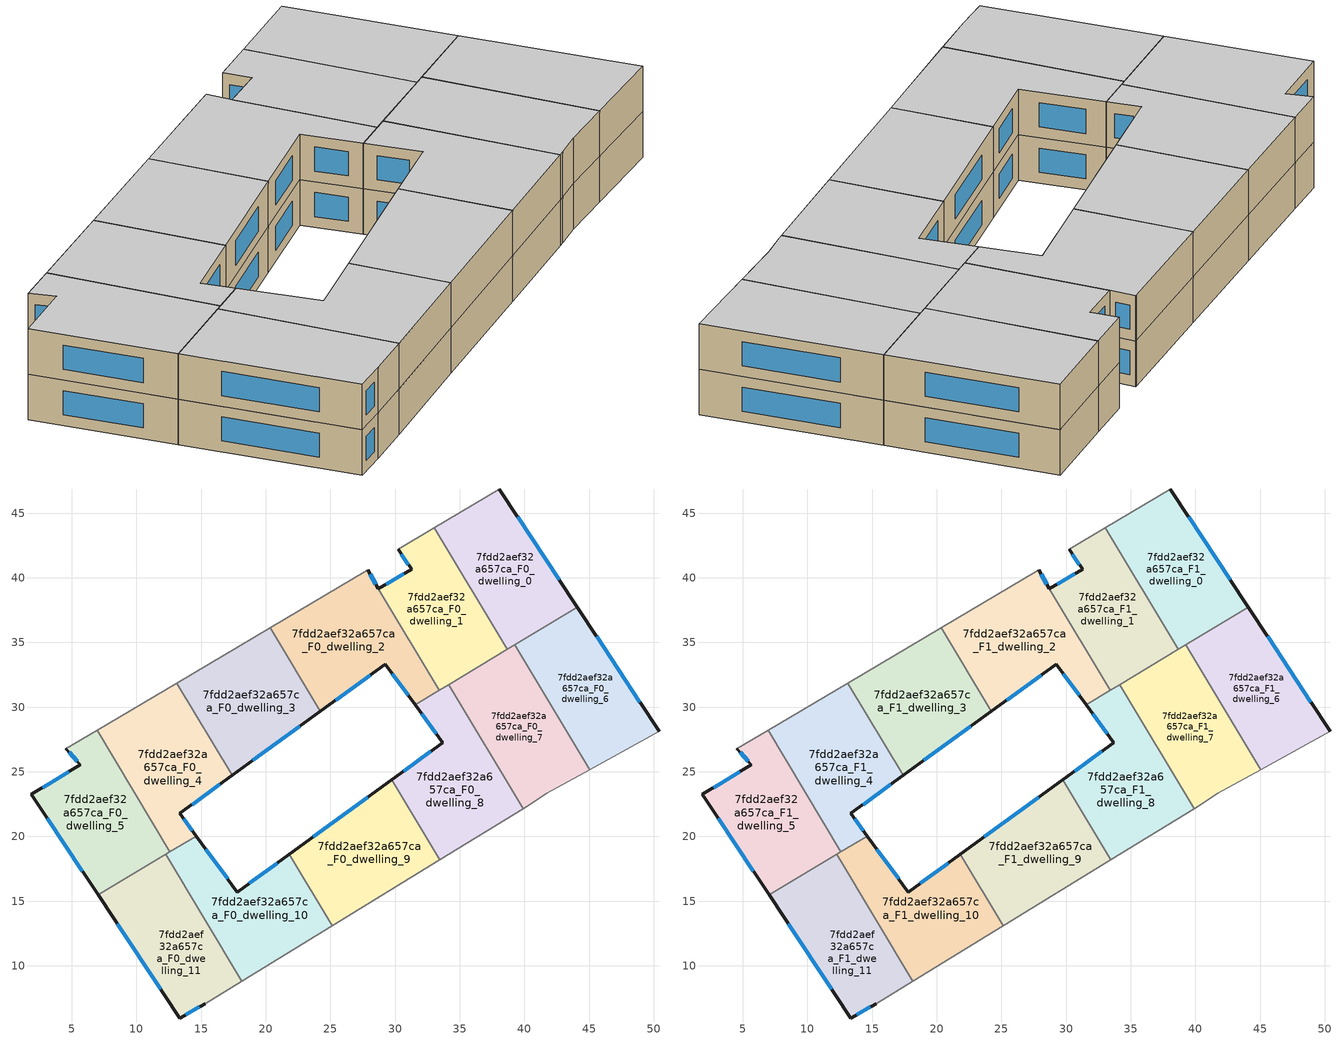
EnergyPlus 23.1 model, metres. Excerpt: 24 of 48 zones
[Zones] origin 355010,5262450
7fdd2aef32a657ca_F0_dwelling_0
 floor ground (EU_floor_Construction): 38.05,46.87 44.09,37.71 38.67,34.46 33.03,43.85 z0
 wall outside (EU_wall_Construction): 44.09,37.71 38.05,46.87 z0:3
 wall to 7fdd2aef32a657ca_F0_dwelling_1 (EU_wall_Construction): 33.03,43.85 38.67,34.46 z0:3
 wall adiabatic (EU_wall_Construction): 38.05,46.87 33.03,43.85 z0:3
 wall to 7fdd2aef32a657ca_F0_dwelling_6 (EU_wall_Construction): 39.26,34.81 44.09,37.71 z0:3
 wall to 7fdd2aef32a657ca_F0_dwelling_7 (EU_wall_Construction): 38.67,34.46 39.26,34.81 z0:3
 window (EU_Window_Construction): 42.67,39.86 39.47,44.72 z0.7:2.3
7fdd2aef32a657ca_F0_dwelling_1
 floor ground (EU_floor_Construction): 33.03,43.85 38.67,34.46 33.4,31.3 28.69,39.15 31.27,40.66 30.25,42.19 z0
 wall outside (EU_wall_Construction): 30.25,42.19 31.27,40.66 28.69,39.15 z0:3
 wall to 7fdd2aef32a657ca_F0_dwelling_2 (EU_wall_Construction): 28.69,39.15 33.4,31.3 z0:3
 wall adiabatic (EU_wall_Construction): 33.03,43.85 30.25,42.19 z0:3
 wall to 7fdd2aef32a657ca_F0_dwelling_7 (EU_wall_Construction): 34.13,31.74 38.67,34.46 z0:3
 wall to 7fdd2aef32a657ca_F0_dwelling_8 (EU_wall_Construction): 33.4,31.3 34.13,31.74 z0:3
 window (EU_Window_Construction): 30.66,40.31 29.3,39.5 / 30.49,41.83 31.03,41.02 z0.7:2.3
7fdd2aef32a657ca_F0_dwelling_10
 floor ground (EU_floor_Construction): 21.81,18.62 25.13,13.09 18.14,8.81 12.26,18.61 14.63,20.03 17.8,15.7 z0
 wall outside (EU_wall_Construction): 21.81,18.62 17.8,15.7 14.63,20.03 z0:3
 wall to 7fdd2aef32a657ca_F0_dwelling_9 (EU_wall_Construction): 25.13,13.09 21.81,18.62 z0:3
 wall adiabatic (EU_wall_Construction): 18.14,8.81 25.13,13.09 z0:3
 wall to 7fdd2aef32a657ca_F0_dwelling_11 (EU_wall_Construction): 12.26,18.61 18.14,8.81 z0:3
 wall to 7fdd2aef32a657ca_F0_dwelling_4 (EU_wall_Construction): 14.63,20.03 12.59,18.81 z0:3
 wall to 7fdd2aef32a657ca_F0_dwelling_5 (EU_wall_Construction): 12.59,18.81 12.26,18.61 z0:3
 window (EU_Window_Construction): 17.05,16.72 15.37,19.01 / 20.87,17.93 18.74,16.38 z0.7:2.3
7fdd2aef32a657ca_F0_dwelling_11
 floor ground (EU_floor_Construction): 12.26,18.61 18.14,8.81 15.33,7.08 13.34,5.97 7.03,15.48 z0
 wall outside (EU_wall_Construction): 7.03,15.48 13.34,5.97 15.33,7.08 z0:3
 wall adiabatic (EU_wall_Construction): 15.33,7.08 18.14,8.81 z0:3
 wall to 7fdd2aef32a657ca_F0_dwelling_5 (EU_wall_Construction): 12.26,18.61 7.03,15.48 z0:3
 window (EU_Window_Construction): 13.81,6.23 14.86,6.82 / 8.52,13.24 11.86,8.2 z0.7:2.3
7fdd2aef32a657ca_F0_dwelling_2
 floor ground (EU_floor_Construction): 28.69,39.15 33.4,31.3 31.54,30.18 29.24,33.33 24.23,29.68 20.34,36.15 27.83,40.59 27.89,40.62 z0
 wall outside (EU_wall_Construction): 24.23,29.68 29.24,33.33 31.54,30.18 / 28.69,39.15 27.89,40.62 z0:3
 wall to 7fdd2aef32a657ca_F0_dwelling_3 (EU_wall_Construction): 20.34,36.15 24.23,29.68 z0:3
 wall adiabatic (EU_wall_Construction): 27.89,40.62 27.83,40.59 20.34,36.15 z0:3
 wall to 7fdd2aef32a657ca_F0_dwelling_8 (EU_wall_Construction): 31.54,30.18 33.4,31.3 z0:3
 window (EU_Window_Construction): 29.78,32.59 31,30.92 / 25.4,30.54 28.06,32.47 / 28.5,39.49 28.08,40.28 z0.7:2.3
7fdd2aef32a657ca_F0_dwelling_3
 floor ground (EU_floor_Construction): 20.34,36.15 24.23,29.68 17.4,24.72 13.11,31.87 z0
 wall outside (EU_wall_Construction): 17.4,24.72 24.23,29.68 z0:3
 wall to 7fdd2aef32a657ca_F0_dwelling_4 (EU_wall_Construction): 13.11,31.87 17.4,24.72 z0:3
 wall adiabatic (EU_wall_Construction): 20.34,36.15 13.11,31.87 z0:3
 window (EU_Window_Construction): 19,25.89 22.62,28.52 z0.7:2.3
7fdd2aef32a657ca_F0_dwelling_4
 floor ground (EU_floor_Construction): 13.11,31.87 17.4,24.72 13.35,21.78 14.63,20.03 12.59,18.81 6.95,28.21 z0
 wall outside (EU_wall_Construction): 14.63,20.03 13.35,21.78 17.4,24.72 z0:3
 wall to 7fdd2aef32a657ca_F0_dwelling_5 (EU_wall_Construction): 6.95,28.21 12.59,18.81 z0:3
 wall adiabatic (EU_wall_Construction): 13.11,31.87 6.95,28.21 z0:3
 window (EU_Window_Construction): 14.33,20.44 13.65,21.37 / 14.3,22.47 16.45,24.03 z0.7:2.3
7fdd2aef32a657ca_F0_dwelling_5
 floor ground (EU_floor_Construction): 6.95,28.21 12.59,18.81 7.03,15.48 1.88,23.25 5.67,25.53 4.55,26.79 z0
 wall outside (EU_wall_Construction): 4.55,26.79 5.67,25.53 1.88,23.25 7.03,15.48 z0:3
 wall adiabatic (EU_wall_Construction): 6.95,28.21 4.55,26.79 z0:3
 window (EU_Window_Construction): 3.09,21.43 5.82,17.3 / 4.78,24.99 2.77,23.79 / 4.82,26.49 5.41,25.82 z0.7:2.3
7fdd2aef32a657ca_F0_dwelling_6
 floor ground (EU_floor_Construction): 44.09,37.71 50.41,28.13 45.04,25.17 39.26,34.81 z0
 wall outside (EU_wall_Construction): 50.41,28.13 44.09,37.71 z0:3
 wall to 7fdd2aef32a657ca_F0_dwelling_7 (EU_wall_Construction): 39.26,34.81 45.04,25.17 z0:3
 wall adiabatic (EU_wall_Construction): 45.04,25.17 50.41,28.13 z0:3
 window (EU_Window_Construction): 48.93,30.38 45.58,35.46 z0.7:2.3
7fdd2aef32a657ca_F0_dwelling_7
 floor ground (EU_floor_Construction): 39.26,34.81 45.04,25.17 41.73,23.34 40.21,22.33 39.9,22.13 34.14,31.74 z0
 wall adiabatic (EU_wall_Construction): 39.9,22.13 40.21,22.33 41.73,23.34 45.04,25.17 z0:3
 wall to 7fdd2aef32a657ca_F0_dwelling_8 (EU_wall_Construction): 34.14,31.74 39.9,22.13 z0:3
7fdd2aef32a657ca_F0_dwelling_8
 floor ground (EU_floor_Construction): 34.14,31.74 39.9,22.13 33.46,18.19 29.75,24.38 33.7,27.25 31.54,30.18 z0
 wall outside (EU_wall_Construction): 31.54,30.18 33.7,27.25 29.75,24.38 z0:3
 wall adiabatic (EU_wall_Construction): 33.46,18.19 39.9,22.13 z0:3
 wall to 7fdd2aef32a657ca_F0_dwelling_9 (EU_wall_Construction): 29.75,24.38 33.46,18.19 z0:3
 window (EU_Window_Construction): 32.77,26.57 30.68,25.05 / 32.05,29.49 33.19,27.94 z0.7:2.3
7fdd2aef32a657ca_F0_dwelling_9
 floor ground (EU_floor_Construction): 29.75,24.38 33.46,18.19 25.13,13.09 21.81,18.62 z0
 wall outside (EU_wall_Construction): 29.75,24.38 21.81,18.62 z0:3
 wall adiabatic (EU_wall_Construction): 25.13,13.09 33.46,18.19 z0:3
 window (EU_Window_Construction): 27.89,23.03 23.68,19.97 z0.7:2.3
7fdd2aef32a657ca_F1_dwelling_0
 floor to 7fdd2aef32a657ca_F0_dwelling_0 (EU_floor_Construction): 38.05,46.87 44.09,37.71 38.67,34.46 33.03,43.85 z3
 wall outside (EU_wall_Construction): 44.09,37.71 38.05,46.87 z3:6
 wall to 7fdd2aef32a657ca_F1_dwelling_1 (EU_wall_Construction): 33.03,43.85 38.67,34.46 z3:6
 wall adiabatic (EU_wall_Construction): 38.05,46.87 33.03,43.85 z3:6
 wall to 7fdd2aef32a657ca_F1_dwelling_6 (EU_wall_Construction): 39.26,34.81 44.09,37.71 z3:6
 wall to 7fdd2aef32a657ca_F1_dwelling_7 (EU_wall_Construction): 38.67,34.46 39.26,34.81 z3:6
 window (EU_Window_Construction): 42.67,39.86 39.47,44.72 z3.7:5.3
 ceiling to 7fdd2aef32a657ca_F2_dwelling_0 (EU_floor_Construction): 44.09,37.71 38.05,46.87 33.03,43.85 38.67,34.46 z6
7fdd2aef32a657ca_F1_dwelling_1
 floor to 7fdd2aef32a657ca_F0_dwelling_1 (EU_floor_Construction): 33.03,43.85 38.67,34.46 33.4,31.3 28.69,39.15 31.27,40.66 30.25,42.19 z3
 wall outside (EU_wall_Construction): 30.25,42.19 31.27,40.66 28.69,39.15 z3:6
 wall to 7fdd2aef32a657ca_F1_dwelling_2 (EU_wall_Construction): 28.69,39.15 33.4,31.3 z3:6
 wall adiabatic (EU_wall_Construction): 33.03,43.85 30.25,42.19 z3:6
 wall to 7fdd2aef32a657ca_F1_dwelling_7 (EU_wall_Construction): 34.13,31.74 38.67,34.46 z3:6
 wall to 7fdd2aef32a657ca_F1_dwelling_8 (EU_wall_Construction): 33.4,31.3 34.13,31.74 z3:6
 window (EU_Window_Construction): 30.66,40.31 29.3,39.5 / 30.49,41.83 31.03,41.02 z3.7:5.3
 ceiling to 7fdd2aef32a657ca_F2_dwelling_1 (EU_floor_Construction): 38.67,34.46 33.03,43.85 30.25,42.19 31.27,40.66 28.69,39.15 33.4,31.3 z6
7fdd2aef32a657ca_F1_dwelling_10
 floor to 7fdd2aef32a657ca_F0_dwelling_10 (EU_floor_Construction): 21.81,18.62 25.13,13.09 18.14,8.81 12.26,18.61 14.63,20.03 17.8,15.7 z3
 wall outside (EU_wall_Construction): 21.81,18.62 17.8,15.7 14.63,20.03 z3:6
 wall to 7fdd2aef32a657ca_F1_dwelling_9 (EU_wall_Construction): 25.13,13.09 21.81,18.62 z3:6
 wall adiabatic (EU_wall_Construction): 18.14,8.81 25.13,13.09 z3:6
 wall to 7fdd2aef32a657ca_F1_dwelling_11 (EU_wall_Construction): 12.26,18.61 18.14,8.81 z3:6
 wall to 7fdd2aef32a657ca_F1_dwelling_4 (EU_wall_Construction): 14.63,20.03 12.59,18.81 z3:6
 wall to 7fdd2aef32a657ca_F1_dwelling_5 (EU_wall_Construction): 12.59,18.81 12.26,18.61 z3:6
 window (EU_Window_Construction): 17.05,16.72 15.37,19.01 / 20.87,17.93 18.74,16.38 z3.7:5.3
 ceiling to 7fdd2aef32a657ca_F2_dwelling_10 (EU_floor_Construction): 25.13,13.09 21.81,18.62 17.8,15.7 14.63,20.03 12.26,18.61 18.14,8.81 z6
7fdd2aef32a657ca_F1_dwelling_11
 floor to 7fdd2aef32a657ca_F0_dwelling_11 (EU_floor_Construction): 12.26,18.61 18.14,8.81 15.33,7.08 13.34,5.97 7.03,15.48 z3
 wall outside (EU_wall_Construction): 7.03,15.48 13.34,5.97 15.33,7.08 z3:6
 wall adiabatic (EU_wall_Construction): 15.33,7.08 18.14,8.81 z3:6
 wall to 7fdd2aef32a657ca_F1_dwelling_5 (EU_wall_Construction): 12.26,18.61 7.03,15.48 z3:6
 window (EU_Window_Construction): 13.81,6.23 14.86,6.82 / 8.52,13.24 11.86,8.2 z3.7:5.3
 ceiling to 7fdd2aef32a657ca_F2_dwelling_11 (EU_floor_Construction): 18.14,8.81 12.26,18.61 7.03,15.48 13.34,5.97 15.33,7.08 z6
7fdd2aef32a657ca_F1_dwelling_2
 floor to 7fdd2aef32a657ca_F0_dwelling_2 (EU_floor_Construction): 28.69,39.15 33.4,31.3 31.54,30.18 29.24,33.33 24.23,29.68 20.34,36.15 27.83,40.59 27.89,40.62 z3
 wall outside (EU_wall_Construction): 24.23,29.68 29.24,33.33 31.54,30.18 / 28.69,39.15 27.89,40.62 z3:6
 wall to 7fdd2aef32a657ca_F1_dwelling_3 (EU_wall_Construction): 20.34,36.15 24.23,29.68 z3:6
 wall adiabatic (EU_wall_Construction): 27.89,40.62 27.83,40.59 20.34,36.15 z3:6
 wall to 7fdd2aef32a657ca_F1_dwelling_8 (EU_wall_Construction): 31.54,30.18 33.4,31.3 z3:6
 window (EU_Window_Construction): 29.78,32.59 31,30.92 / 25.4,30.54 28.06,32.47 / 28.5,39.49 28.08,40.28 z3.7:5.3
 ceiling to 7fdd2aef32a657ca_F2_dwelling_2 (EU_floor_Construction): 33.4,31.3 28.69,39.15 27.89,40.62 27.83,40.59 20.34,36.15 24.23,29.68 29.24,33.33 31.54,30.18 z6
7fdd2aef32a657ca_F1_dwelling_3
 floor to 7fdd2aef32a657ca_F0_dwelling_3 (EU_floor_Construction): 20.34,36.15 24.23,29.68 17.4,24.72 13.11,31.87 z3
 wall outside (EU_wall_Construction): 17.4,24.72 24.23,29.68 z3:6
 wall to 7fdd2aef32a657ca_F1_dwelling_4 (EU_wall_Construction): 13.11,31.87 17.4,24.72 z3:6
 wall adiabatic (EU_wall_Construction): 20.34,36.15 13.11,31.87 z3:6
 window (EU_Window_Construction): 19,25.89 22.62,28.52 z3.7:5.3
 ceiling to 7fdd2aef32a657ca_F2_dwelling_3 (EU_floor_Construction): 24.23,29.68 20.34,36.15 13.11,31.87 17.4,24.72 z6
7fdd2aef32a657ca_F1_dwelling_4
 floor to 7fdd2aef32a657ca_F0_dwelling_4 (EU_floor_Construction): 13.11,31.87 17.4,24.72 13.35,21.78 14.63,20.03 12.59,18.81 6.95,28.21 z3
 wall outside (EU_wall_Construction): 14.63,20.03 13.35,21.78 17.4,24.72 z3:6
 wall to 7fdd2aef32a657ca_F1_dwelling_5 (EU_wall_Construction): 6.95,28.21 12.59,18.81 z3:6
 wall adiabatic (EU_wall_Construction): 13.11,31.87 6.95,28.21 z3:6
 window (EU_Window_Construction): 14.33,20.44 13.65,21.37 / 14.3,22.47 16.45,24.03 z3.7:5.3
 ceiling to 7fdd2aef32a657ca_F2_dwelling_4 (EU_floor_Construction): 14.63,20.03 13.35,21.78 17.4,24.72 13.11,31.87 6.95,28.21 12.59,18.81 z6
7fdd2aef32a657ca_F1_dwelling_5
 floor to 7fdd2aef32a657ca_F0_dwelling_5 (EU_floor_Construction): 6.95,28.21 12.59,18.81 7.03,15.48 1.88,23.25 5.67,25.53 4.55,26.79 z3
 wall outside (EU_wall_Construction): 4.55,26.79 5.67,25.53 1.88,23.25 7.03,15.48 z3:6
 wall adiabatic (EU_wall_Construction): 6.95,28.21 4.55,26.79 z3:6
 window (EU_Window_Construction): 3.09,21.43 5.82,17.3 / 4.78,24.99 2.77,23.79 / 4.82,26.49 5.41,25.82 z3.7:5.3
 ceiling to 7fdd2aef32a657ca_F2_dwelling_5 (EU_floor_Construction): 12.59,18.81 6.95,28.21 4.55,26.79 5.67,25.53 1.88,23.25 7.03,15.48 z6
7fdd2aef32a657ca_F1_dwelling_6
 floor to 7fdd2aef32a657ca_F0_dwelling_6 (EU_floor_Construction): 44.09,37.71 50.41,28.13 45.04,25.17 39.26,34.81 z3
 wall outside (EU_wall_Construction): 50.41,28.13 44.09,37.71 z3:6
 wall to 7fdd2aef32a657ca_F1_dwelling_7 (EU_wall_Construction): 39.26,34.81 45.04,25.17 z3:6
 wall adiabatic (EU_wall_Construction): 45.04,25.17 50.41,28.13 z3:6
 window (EU_Window_Construction): 48.93,30.38 45.58,35.46 z3.7:5.3
 ceiling to 7fdd2aef32a657ca_F2_dwelling_6 (EU_floor_Construction): 50.41,28.13 44.09,37.71 39.26,34.81 45.04,25.17 z6
7fdd2aef32a657ca_F1_dwelling_7
 floor to 7fdd2aef32a657ca_F0_dwelling_7 (EU_floor_Construction): 39.26,34.81 45.04,25.17 41.73,23.34 40.21,22.33 39.9,22.13 34.14,31.74 z3
 wall adiabatic (EU_wall_Construction): 39.9,22.13 40.21,22.33 41.73,23.34 45.04,25.17 z3:6
 wall to 7fdd2aef32a657ca_F1_dwelling_8 (EU_wall_Construction): 34.14,31.74 39.9,22.13 z3:6
 ceiling to 7fdd2aef32a657ca_F2_dwelling_7 (EU_floor_Construction): 45.04,25.17 39.26,34.81 34.14,31.74 39.9,22.13 40.21,22.33 41.73,23.34 z6
7fdd2aef32a657ca_F1_dwelling_8
 floor to 7fdd2aef32a657ca_F0_dwelling_8 (EU_floor_Construction): 34.14,31.74 39.9,22.13 33.46,18.19 29.75,24.38 33.7,27.25 31.54,30.18 z3
 wall outside (EU_wall_Construction): 31.54,30.18 33.7,27.25 29.75,24.38 z3:6
 wall adiabatic (EU_wall_Construction): 33.46,18.19 39.9,22.13 z3:6
 wall to 7fdd2aef32a657ca_F1_dwelling_9 (EU_wall_Construction): 29.75,24.38 33.46,18.19 z3:6
 window (EU_Window_Construction): 32.77,26.57 30.68,25.05 / 32.05,29.49 33.19,27.94 z3.7:5.3
 ceiling to 7fdd2aef32a657ca_F2_dwelling_8 (EU_floor_Construction): 39.9,22.13 34.14,31.74 31.54,30.18 33.7,27.25 29.75,24.38 33.46,18.19 z6
7fdd2aef32a657ca_F1_dwelling_9
 floor to 7fdd2aef32a657ca_F0_dwelling_9 (EU_floor_Construction): 29.75,24.38 33.46,18.19 25.13,13.09 21.81,18.62 z3
 wall outside (EU_wall_Construction): 29.75,24.38 21.81,18.62 z3:6
 wall adiabatic (EU_wall_Construction): 25.13,13.09 33.46,18.19 z3:6
 window (EU_Window_Construction): 27.89,23.03 23.68,19.97 z3.7:5.3
 ceiling to 7fdd2aef32a657ca_F2_dwelling_9 (EU_floor_Construction): 33.46,18.19 29.75,24.38 21.81,18.62 25.13,13.09 z6
[Building]
EU S2 Campaign: North Axis=0; Terrain=City; Solar Distribution=FullExterior
[Site:Location]
Budapest.Ferenc.Liszt.Intl.AP: Latitude=47.437; Longitude=19.256; Time Zone=1; Elevation=185
[SizingPeriod:WeatherFileDays]
AnnualSizingPeriod: Begin Month=1; Begin Day of Month=1; End Month=12; End Day of Month=31; Day of Week for Start Day=Monday; Use Weather File Daylight Saving Period=No; Use Weather File Rain and Snow Indicators=No
[MATERIAL]
EU_InternalMass_Material: Roughness=MediumRough; Thickness=0.1; Conductivity=1; Density=1800; Specific Heat=900; Thermal Absorptance=0.9; Solar Absorptance=0.7; Visible Absorptance=0.7
[MATERIAL:NOMASS] Roughness=MediumRough; Thermal Absorptance=0.9; Solar Absorptance=0.7; Visible Absorptance=0.7
Name | Thermal Resistance
EU_wall_NoMass | 0.832559
EU_floor_NoMass | 0.872794
[WINDOWMATERIAL:SIMPLEGLAZINGSYSTEM]
EU_Window_SimpleGlazing: UFactor=2.79869; Solar Heat Gain Coefficient=0.75; Visible Transmittance=0.75
[CONSTRUCTION]
EU_wall_Construction: EU_wall_NoMass
EU_floor_Construction: EU_floor_NoMass
EU_Window_Construction: EU_Window_SimpleGlazing
EU_InternalMass_Construction: EU_InternalMass_Material
[ZONE] Type=1; Multiplier=1; Ceiling Height=autocalculate; Floor Area=autocalculate; Part of Total Floor Area=Yes
Name | Volume
7fdd2aef32a657ca_F0_dwelling_0; 7fdd2aef32a657ca_F1_dwelling_0 | 200.194
7fdd2aef32a657ca_F0_dwelling_1; 7fdd2aef32a657ca_F1_dwelling_1 | 185.831
7fdd2aef32a657ca_F0_dwelling_10; 7fdd2aef32a657ca_F1_dwelling_10 | 200.19
7fdd2aef32a657ca_F0_dwelling_11; 7fdd2aef32a657ca_F1_dwelling_11 | 200.208
7fdd2aef32a657ca_F0_dwelling_2; 7fdd2aef32a657ca_F1_dwelling_2 | 214.569
7fdd2aef32a657ca_F0_dwelling_3; 7fdd2aef32a657ca_F1_dwelling_3 | 200.209
7fdd2aef32a657ca_F0_dwelling_4; 7fdd2aef32a657ca_F1_dwelling_4 | 200.184
7fdd2aef32a657ca_F0_dwelling_5; 7fdd2aef32a657ca_F1_dwelling_5; 7fdd2aef32a657ca_F0_dwelling_7; 7fdd2aef32a657ca_F1_dwelling_7 | 200.222
7fdd2aef32a657ca_F0_dwelling_6; 7fdd2aef32a657ca_F1_dwelling_6 | 200.188
7fdd2aef32a657ca_F0_dwelling_8; 7fdd2aef32a657ca_F1_dwelling_8 | 200.187
7fdd2aef32a657ca_F0_dwelling_9; 7fdd2aef32a657ca_F1_dwelling_9 | 200.203
[INTERNALMASS] Construction=EU_InternalMass_Construction
Name | Zone or ZoneList | Surface Area
7fdd2aef32a657ca_F0_dwelling_0_EU_InternalMass | 7fdd2aef32a657ca_F0_dwelling_0 | 66.7313
7fdd2aef32a657ca_F0_dwelling_1_EU_InternalMass | 7fdd2aef32a657ca_F0_dwelling_1 | 61.9434
7fdd2aef32a657ca_F0_dwelling_2_EU_InternalMass | 7fdd2aef32a657ca_F0_dwelling_2 | 71.523
7fdd2aef32a657ca_F0_dwelling_3_EU_InternalMass | 7fdd2aef32a657ca_F0_dwelling_3 | 66.7362
7fdd2aef32a657ca_F0_dwelling_4_EU_InternalMass | 7fdd2aef32a657ca_F0_dwelling_4 | 66.7281
7fdd2aef32a657ca_F0_dwelling_5_EU_InternalMass | 7fdd2aef32a657ca_F0_dwelling_5 | 66.7406
7fdd2aef32a657ca_F0_dwelling_6_EU_InternalMass | 7fdd2aef32a657ca_F0_dwelling_6 | 66.7291
7fdd2aef32a657ca_F0_dwelling_7_EU_InternalMass | 7fdd2aef32a657ca_F0_dwelling_7 | 66.7408
7fdd2aef32a657ca_F0_dwelling_8_EU_InternalMass | 7fdd2aef32a657ca_F0_dwelling_8 | 66.7303
7fdd2aef32a657ca_F0_dwelling_9_EU_InternalMass | 7fdd2aef32a657ca_F0_dwelling_9 | 66.7343
7fdd2aef32a657ca_F0_dwelling_10_EU_InternalMass | 7fdd2aef32a657ca_F0_dwelling_10 | 66.7298
7fdd2aef32a657ca_F0_dwelling_11_EU_InternalMass | 7fdd2aef32a657ca_F0_dwelling_11 | 66.7359
7fdd2aef32a657ca_F1_dwelling_0_EU_InternalMass | 7fdd2aef32a657ca_F1_dwelling_0 | 66.7313
7fdd2aef32a657ca_F1_dwelling_1_EU_InternalMass | 7fdd2aef32a657ca_F1_dwelling_1 | 61.9434
7fdd2aef32a657ca_F1_dwelling_2_EU_InternalMass | 7fdd2aef32a657ca_F1_dwelling_2 | 71.523
7fdd2aef32a657ca_F1_dwelling_3_EU_InternalMass | 7fdd2aef32a657ca_F1_dwelling_3 | 66.7362
7fdd2aef32a657ca_F1_dwelling_4_EU_InternalMass | 7fdd2aef32a657ca_F1_dwelling_4 | 66.7281
7fdd2aef32a657ca_F1_dwelling_5_EU_InternalMass | 7fdd2aef32a657ca_F1_dwelling_5 | 66.7406
7fdd2aef32a657ca_F1_dwelling_6_EU_InternalMass | 7fdd2aef32a657ca_F1_dwelling_6 | 66.7291
7fdd2aef32a657ca_F1_dwelling_7_EU_InternalMass | 7fdd2aef32a657ca_F1_dwelling_7 | 66.7408
7fdd2aef32a657ca_F1_dwelling_8_EU_InternalMass | 7fdd2aef32a657ca_F1_dwelling_8 | 66.7303
7fdd2aef32a657ca_F1_dwelling_9_EU_InternalMass | 7fdd2aef32a657ca_F1_dwelling_9 | 66.7343
7fdd2aef32a657ca_F1_dwelling_10_EU_InternalMass | 7fdd2aef32a657ca_F1_dwelling_10 | 66.7298
7fdd2aef32a657ca_F1_dwelling_11_EU_InternalMass | 7fdd2aef32a657ca_F1_dwelling_11 | 66.7359
[OTHEREQUIPMENT] Fuel Type=Electricity; Design Level Calculation Method=Watts/Area; Power per Zone Floor Area=1; Fraction Latent=0; Fraction Radiant=0; Fraction Lost=0; Carbon Dioxide Generation Rate=0; EndUse Subcategory=EU_Step8_InternalGains
Name | Zone or ZoneList or Space or SpaceList | Schedule
EU_Step8_InternalGain_7fdd2aef32a657ca_F0_dwelling_0_f000 | 7fdd2aef32a657ca_F0_dwelling_0 | EU_Step8_GainSchedule_7fdd2aef32a657ca_F0_dwelling_0_f000
EU_Step8_InternalGain_7fdd2aef32a657ca_F0_dwelling_1_f000 | 7fdd2aef32a657ca_F0_dwelling_1 | EU_Step8_GainSchedule_7fdd2aef32a657ca_F0_dwelling_1_f000
EU_Step8_InternalGain_7fdd2aef32a657ca_F0_dwelling_2_f000 | 7fdd2aef32a657ca_F0_dwelling_2 | EU_Step8_GainSchedule_7fdd2aef32a657ca_F0_dwelling_2_f000
EU_Step8_InternalGain_7fdd2aef32a657ca_F0_dwelling_3_f000 | 7fdd2aef32a657ca_F0_dwelling_3 | EU_Step8_GainSchedule_7fdd2aef32a657ca_F0_dwelling_3_f000
EU_Step8_InternalGain_7fdd2aef32a657ca_F0_dwelling_4_f000 | 7fdd2aef32a657ca_F0_dwelling_4 | EU_Step8_GainSchedule_7fdd2aef32a657ca_F0_dwelling_4_f000
EU_Step8_InternalGain_7fdd2aef32a657ca_F0_dwelling_5_f000 | 7fdd2aef32a657ca_F0_dwelling_5 | EU_Step8_GainSchedule_7fdd2aef32a657ca_F0_dwelling_5_f000
EU_Step8_InternalGain_7fdd2aef32a657ca_F0_dwelling_6_f000 | 7fdd2aef32a657ca_F0_dwelling_6 | EU_Step8_GainSchedule_7fdd2aef32a657ca_F0_dwelling_6_f000
EU_Step8_InternalGain_7fdd2aef32a657ca_F0_dwelling_7_f000 | 7fdd2aef32a657ca_F0_dwelling_7 | EU_Step8_GainSchedule_7fdd2aef32a657ca_F0_dwelling_7_f000
EU_Step8_InternalGain_7fdd2aef32a657ca_F0_dwelling_8_f000 | 7fdd2aef32a657ca_F0_dwelling_8 | EU_Step8_GainSchedule_7fdd2aef32a657ca_F0_dwelling_8_f000
EU_Step8_InternalGain_7fdd2aef32a657ca_F0_dwelling_9_f000 | 7fdd2aef32a657ca_F0_dwelling_9 | EU_Step8_GainSchedule_7fdd2aef32a657ca_F0_dwelling_9_f000
EU_Step8_InternalGain_7fdd2aef32a657ca_F0_dwelling_10_f000 | 7fdd2aef32a657ca_F0_dwelling_10 | EU_Step8_GainSchedule_7fdd2aef32a657ca_F0_dwelling_10_f000
EU_Step8_InternalGain_7fdd2aef32a657ca_F0_dwelling_11_f000 | 7fdd2aef32a657ca_F0_dwelling_11 | EU_Step8_GainSchedule_7fdd2aef32a657ca_F0_dwelling_11_f000
EU_Step8_InternalGain_7fdd2aef32a657ca_F1_dwelling_0_f000 | 7fdd2aef32a657ca_F1_dwelling_0 | EU_Step8_GainSchedule_7fdd2aef32a657ca_F1_dwelling_0_f000
EU_Step8_InternalGain_7fdd2aef32a657ca_F1_dwelling_1_f000 | 7fdd2aef32a657ca_F1_dwelling_1 | EU_Step8_GainSchedule_7fdd2aef32a657ca_F1_dwelling_1_f000
EU_Step8_InternalGain_7fdd2aef32a657ca_F1_dwelling_2_f000 | 7fdd2aef32a657ca_F1_dwelling_2 | EU_Step8_GainSchedule_7fdd2aef32a657ca_F1_dwelling_2_f000
EU_Step8_InternalGain_7fdd2aef32a657ca_F1_dwelling_3_f000 | 7fdd2aef32a657ca_F1_dwelling_3 | EU_Step8_GainSchedule_7fdd2aef32a657ca_F1_dwelling_3_f000
EU_Step8_InternalGain_7fdd2aef32a657ca_F1_dwelling_4_f000 | 7fdd2aef32a657ca_F1_dwelling_4 | EU_Step8_GainSchedule_7fdd2aef32a657ca_F1_dwelling_4_f000
EU_Step8_InternalGain_7fdd2aef32a657ca_F1_dwelling_5_f000 | 7fdd2aef32a657ca_F1_dwelling_5 | EU_Step8_GainSchedule_7fdd2aef32a657ca_F1_dwelling_5_f000
EU_Step8_InternalGain_7fdd2aef32a657ca_F1_dwelling_6_f000 | 7fdd2aef32a657ca_F1_dwelling_6 | EU_Step8_GainSchedule_7fdd2aef32a657ca_F1_dwelling_6_f000
EU_Step8_InternalGain_7fdd2aef32a657ca_F1_dwelling_7_f000 | 7fdd2aef32a657ca_F1_dwelling_7 | EU_Step8_GainSchedule_7fdd2aef32a657ca_F1_dwelling_7_f000
EU_Step8_InternalGain_7fdd2aef32a657ca_F1_dwelling_8_f000 | 7fdd2aef32a657ca_F1_dwelling_8 | EU_Step8_GainSchedule_7fdd2aef32a657ca_F1_dwelling_8_f000
EU_Step8_InternalGain_7fdd2aef32a657ca_F1_dwelling_9_f000 | 7fdd2aef32a657ca_F1_dwelling_9 | EU_Step8_GainSchedule_7fdd2aef32a657ca_F1_dwelling_9_f000
EU_Step8_InternalGain_7fdd2aef32a657ca_F1_dwelling_10_f000 | 7fdd2aef32a657ca_F1_dwelling_10 | EU_Step8_GainSchedule_7fdd2aef32a657ca_F1_dwelling_10_f000
EU_Step8_InternalGain_7fdd2aef32a657ca_F1_dwelling_11_f000 | 7fdd2aef32a657ca_F1_dwelling_11 | EU_Step8_GainSchedule_7fdd2aef32a657ca_F1_dwelling_11_f000
[ZONEVENTILATION:DESIGNFLOWRATE] Schedule=EU_AlwaysOn; Design Flow Rate Calculation Method=AirChanges/Hour; Air Changes per Hour=0.475469; Ventilation Type=Natural; Fan Pressure Rise=0; Fan Total Efficiency=1; Constant Term Coefficient=1; Temperature Term Coefficient=0; Velocity Term Coefficient=0; Velocity Squared Term Coefficient=0; Minimum Indoor Temperature=-100; Maximum Indoor Temperature=100; Delta Temperature=-100; Minimum Outdoor Temperature=-100; Maximum Outdoor Temperature=100; Maximum Wind Speed=40
Name | Zone or ZoneList or Space or SpaceList
EU_ConstantAir_7fdd2aef32a657ca_F0_dwelling_0 | 7fdd2aef32a657ca_F0_dwelling_0
EU_ConstantAir_7fdd2aef32a657ca_F0_dwelling_1 | 7fdd2aef32a657ca_F0_dwelling_1
EU_ConstantAir_7fdd2aef32a657ca_F0_dwelling_2 | 7fdd2aef32a657ca_F0_dwelling_2
EU_ConstantAir_7fdd2aef32a657ca_F0_dwelling_3 | 7fdd2aef32a657ca_F0_dwelling_3
EU_ConstantAir_7fdd2aef32a657ca_F0_dwelling_4 | 7fdd2aef32a657ca_F0_dwelling_4
EU_ConstantAir_7fdd2aef32a657ca_F0_dwelling_5 | 7fdd2aef32a657ca_F0_dwelling_5
EU_ConstantAir_7fdd2aef32a657ca_F0_dwelling_6 | 7fdd2aef32a657ca_F0_dwelling_6
EU_ConstantAir_7fdd2aef32a657ca_F0_dwelling_7 | 7fdd2aef32a657ca_F0_dwelling_7
EU_ConstantAir_7fdd2aef32a657ca_F0_dwelling_8 | 7fdd2aef32a657ca_F0_dwelling_8
EU_ConstantAir_7fdd2aef32a657ca_F0_dwelling_9 | 7fdd2aef32a657ca_F0_dwelling_9
EU_ConstantAir_7fdd2aef32a657ca_F0_dwelling_10 | 7fdd2aef32a657ca_F0_dwelling_10
EU_ConstantAir_7fdd2aef32a657ca_F0_dwelling_11 | 7fdd2aef32a657ca_F0_dwelling_11
EU_ConstantAir_7fdd2aef32a657ca_F1_dwelling_0 | 7fdd2aef32a657ca_F1_dwelling_0
EU_ConstantAir_7fdd2aef32a657ca_F1_dwelling_1 | 7fdd2aef32a657ca_F1_dwelling_1
EU_ConstantAir_7fdd2aef32a657ca_F1_dwelling_2 | 7fdd2aef32a657ca_F1_dwelling_2
EU_ConstantAir_7fdd2aef32a657ca_F1_dwelling_3 | 7fdd2aef32a657ca_F1_dwelling_3
EU_ConstantAir_7fdd2aef32a657ca_F1_dwelling_4 | 7fdd2aef32a657ca_F1_dwelling_4
EU_ConstantAir_7fdd2aef32a657ca_F1_dwelling_5 | 7fdd2aef32a657ca_F1_dwelling_5
EU_ConstantAir_7fdd2aef32a657ca_F1_dwelling_6 | 7fdd2aef32a657ca_F1_dwelling_6
EU_ConstantAir_7fdd2aef32a657ca_F1_dwelling_7 | 7fdd2aef32a657ca_F1_dwelling_7
EU_ConstantAir_7fdd2aef32a657ca_F1_dwelling_8 | 7fdd2aef32a657ca_F1_dwelling_8
EU_ConstantAir_7fdd2aef32a657ca_F1_dwelling_9 | 7fdd2aef32a657ca_F1_dwelling_9
EU_ConstantAir_7fdd2aef32a657ca_F1_dwelling_10 | 7fdd2aef32a657ca_F1_dwelling_10
EU_ConstantAir_7fdd2aef32a657ca_F1_dwelling_11 | 7fdd2aef32a657ca_F1_dwelling_11
[HVACTEMPLATE:THERMOSTAT] Constant Heating Setpoint=20; Constant Cooling Setpoint=50
EU_HeatOnly_7fdd2aef32a657ca_F0_dwelling_0; EU_HeatOnly_7fdd2aef32a657ca_F0_dwelling_1; EU_HeatOnly_7fdd2aef32a657ca_F0_dwelling_2; EU_HeatOnly_7fdd2aef32a657ca_F0_dwelling_3; EU_HeatOnly_7fdd2aef32a657ca_F0_dwelling_4; EU_HeatOnly_7fdd2aef32a657ca_F0_dwelling_5; EU_HeatOnly_7fdd2aef32a657ca_F0_dwelling_6; EU_HeatOnly_7fdd2aef32a657ca_F0_dwelling_7; EU_HeatOnly_7fdd2aef32a657ca_F0_dwelling_8; EU_HeatOnly_7fdd2aef32a657ca_F0_dwelling_9; EU_HeatOnly_7fdd2aef32a657ca_F0_dwelling_10; EU_HeatOnly_7fdd2aef32a657ca_F0_dwelling_11; EU_HeatOnly_7fdd2aef32a657ca_F1_dwelling_0; EU_HeatOnly_7fdd2aef32a657ca_F1_dwelling_1; EU_HeatOnly_7fdd2aef32a657ca_F1_dwelling_2; EU_HeatOnly_7fdd2aef32a657ca_F1_dwelling_3; EU_HeatOnly_7fdd2aef32a657ca_F1_dwelling_4; EU_HeatOnly_7fdd2aef32a657ca_F1_dwelling_5; EU_HeatOnly_7fdd2aef32a657ca_F1_dwelling_6; EU_HeatOnly_7fdd2aef32a657ca_F1_dwelling_7; EU_HeatOnly_7fdd2aef32a657ca_F1_dwelling_8; EU_HeatOnly_7fdd2aef32a657ca_F1_dwelling_9; EU_HeatOnly_7fdd2aef32a657ca_F1_dwelling_10; EU_HeatOnly_7fdd2aef32a657ca_F1_dwelling_11; EU_HeatOnly_7fdd2aef32a657ca_F2_dwelling_0; EU_HeatOnly_7fdd2aef32a657ca_F2_dwelling_1; EU_HeatOnly_7fdd2aef32a657ca_F2_dwelling_2; EU_HeatOnly_7fdd2aef32a657ca_F2_dwelling_3; EU_HeatOnly_7fdd2aef32a657ca_F2_dwelling_4; EU_HeatOnly_7fdd2aef32a657ca_F2_dwelling_5; EU_HeatOnly_7fdd2aef32a657ca_F2_dwelling_6; EU_HeatOnly_7fdd2aef32a657ca_F2_dwelling_7; EU_HeatOnly_7fdd2aef32a657ca_F2_dwelling_8; EU_HeatOnly_7fdd2aef32a657ca_F2_dwelling_9; EU_HeatOnly_7fdd2aef32a657ca_F2_dwelling_10; EU_HeatOnly_7fdd2aef32a657ca_F2_dwelling_11; EU_HeatOnly_7fdd2aef32a657ca_F3_dwelling_0; EU_HeatOnly_7fdd2aef32a657ca_F3_dwelling_1; EU_HeatOnly_7fdd2aef32a657ca_F3_dwelling_2; EU_HeatOnly_7fdd2aef32a657ca_F3_dwelling_3; EU_HeatOnly_7fdd2aef32a657ca_F3_dwelling_4; EU_HeatOnly_7fdd2aef32a657ca_F3_dwelling_5; EU_HeatOnly_7fdd2aef32a657ca_F3_dwelling_6; EU_HeatOnly_7fdd2aef32a657ca_F3_dwelling_7; EU_HeatOnly_7fdd2aef32a657ca_F3_dwelling_8; EU_HeatOnly_7fdd2aef32a657ca_F3_dwelling_9; EU_HeatOnly_7fdd2aef32a657ca_F3_dwelling_10; EU_HeatOnly_7fdd2aef32a657ca_F3_dwelling_11
[HVACTEMPLATE:ZONE:IDEALLOADSAIRSYSTEM] System Availability Schedule=EU_AlwaysOn; Maximum Heating Supply Air Temperature=50; Minimum Cooling Supply Air Temperature=13; Maximum Heating Supply Air Humidity Ratio=0.0156; Minimum Cooling Supply Air Humidity Ratio=0.0077; Heating Limit=NoLimit; Cooling Limit=NoLimit; Heating Availability Schedule=EU_AlwaysOn; Cooling Availability Schedule=EU_CoolingOff; Dehumidification Control Type=ConstantSensibleHeatRatio; Cooling Sensible Heat Ratio=0.7; Dehumidification Setpoint=60; Humidification Control Type=None; Humidification Setpoint=30; Outdoor Air Method=None; Outdoor Air Flow Rate per Person=0.00944; Outdoor Air Flow Rate per Zone Floor Area=0; Outdoor Air Flow Rate per Zone=0; Demand Controlled Ventilation Type=None; Outdoor Air Economizer Type=NoEconomizer; Heat Recovery Type=None; Sensible Heat Recovery Effectiveness=0.7; Latent Heat Recovery Effectiveness=0.65
Name | Template Thermostat
7fdd2aef32a657ca_F0_dwelling_0 | EU_HeatOnly_7fdd2aef32a657ca_F0_dwelling_0
7fdd2aef32a657ca_F0_dwelling_1 | EU_HeatOnly_7fdd2aef32a657ca_F0_dwelling_1
7fdd2aef32a657ca_F0_dwelling_2 | EU_HeatOnly_7fdd2aef32a657ca_F0_dwelling_2
7fdd2aef32a657ca_F0_dwelling_3 | EU_HeatOnly_7fdd2aef32a657ca_F0_dwelling_3
7fdd2aef32a657ca_F0_dwelling_4 | EU_HeatOnly_7fdd2aef32a657ca_F0_dwelling_4
7fdd2aef32a657ca_F0_dwelling_5 | EU_HeatOnly_7fdd2aef32a657ca_F0_dwelling_5
7fdd2aef32a657ca_F0_dwelling_6 | EU_HeatOnly_7fdd2aef32a657ca_F0_dwelling_6
7fdd2aef32a657ca_F0_dwelling_7 | EU_HeatOnly_7fdd2aef32a657ca_F0_dwelling_7
7fdd2aef32a657ca_F0_dwelling_8 | EU_HeatOnly_7fdd2aef32a657ca_F0_dwelling_8
7fdd2aef32a657ca_F0_dwelling_9 | EU_HeatOnly_7fdd2aef32a657ca_F0_dwelling_9
7fdd2aef32a657ca_F0_dwelling_10 | EU_HeatOnly_7fdd2aef32a657ca_F0_dwelling_10
7fdd2aef32a657ca_F0_dwelling_11 | EU_HeatOnly_7fdd2aef32a657ca_F0_dwelling_11
7fdd2aef32a657ca_F1_dwelling_0 | EU_HeatOnly_7fdd2aef32a657ca_F1_dwelling_0
7fdd2aef32a657ca_F1_dwelling_1 | EU_HeatOnly_7fdd2aef32a657ca_F1_dwelling_1
7fdd2aef32a657ca_F1_dwelling_2 | EU_HeatOnly_7fdd2aef32a657ca_F1_dwelling_2
7fdd2aef32a657ca_F1_dwelling_3 | EU_HeatOnly_7fdd2aef32a657ca_F1_dwelling_3
7fdd2aef32a657ca_F1_dwelling_4 | EU_HeatOnly_7fdd2aef32a657ca_F1_dwelling_4
7fdd2aef32a657ca_F1_dwelling_5 | EU_HeatOnly_7fdd2aef32a657ca_F1_dwelling_5
7fdd2aef32a657ca_F1_dwelling_6 | EU_HeatOnly_7fdd2aef32a657ca_F1_dwelling_6
7fdd2aef32a657ca_F1_dwelling_7 | EU_HeatOnly_7fdd2aef32a657ca_F1_dwelling_7
7fdd2aef32a657ca_F1_dwelling_8 | EU_HeatOnly_7fdd2aef32a657ca_F1_dwelling_8
7fdd2aef32a657ca_F1_dwelling_9 | EU_HeatOnly_7fdd2aef32a657ca_F1_dwelling_9
7fdd2aef32a657ca_F1_dwelling_10 | EU_HeatOnly_7fdd2aef32a657ca_F1_dwelling_10
7fdd2aef32a657ca_F1_dwelling_11 | EU_HeatOnly_7fdd2aef32a657ca_F1_dwelling_11
[SIZING:ZONE] Zone Cooling Design Supply Air Temperature Input Method=SupplyAirTemperature; Zone Cooling Design Supply Air Temperature=13; Zone Heating Design Supply Air Temperature Input Method=SupplyAirTemperature; Zone Heating Design Supply Air Temperature=50; Zone Cooling Design Supply Air Humidity Ratio=0.008; Zone Heating Design Supply Air Humidity Ratio=0.008; Cooling Design Air Flow Method=DesignDay; Cooling Design Air Flow Rate=0; Cooling Minimum Air Flow per Zone Floor Area=0.000762; Cooling Minimum Air Flow=0; Cooling Minimum Air Flow Fraction=0.2; Heating Design Air Flow Method=DesignDay; Heating Design Air Flow Rate=0; Heating Maximum Air Flow per Zone Floor Area=0.002032; Heating Maximum Air Flow=0.141576; Heating Maximum Air Flow Fraction=0.3; Account for Dedicated Outdoor Air System=No; Dedicated Outdoor Air System Control Strategy=NeutralSupplyAir; Dedicated Outdoor Air Low Setpoint Temperature for Design=autosize; Dedicated Outdoor Air High Setpoint Temperature for Design=autosize; Zone Load Sizing Method=Sensible Load Only No Latent Load; Zone Latent Cooling Design Supply Air Humidity Ratio Input Method=HumidityRatioDifference; Zone Cooling Design Supply Air Humidity Ratio Difference=0.005; Zone Latent Heating Design Supply Air Humidity Ratio Input Method=HumidityRatioDifference; Zone Humidification Design Supply Air Humidity Ratio Difference=0.005
7fdd2aef32a657ca_F0_dwelling_0; 7fdd2aef32a657ca_F0_dwelling_1; 7fdd2aef32a657ca_F0_dwelling_2; 7fdd2aef32a657ca_F0_dwelling_3; 7fdd2aef32a657ca_F0_dwelling_4; 7fdd2aef32a657ca_F0_dwelling_5; 7fdd2aef32a657ca_F0_dwelling_6; 7fdd2aef32a657ca_F0_dwelling_7; 7fdd2aef32a657ca_F0_dwelling_8; 7fdd2aef32a657ca_F0_dwelling_9; 7fdd2aef32a657ca_F0_dwelling_10; 7fdd2aef32a657ca_F0_dwelling_11; 7fdd2aef32a657ca_F1_dwelling_0; 7fdd2aef32a657ca_F1_dwelling_1; 7fdd2aef32a657ca_F1_dwelling_2; 7fdd2aef32a657ca_F1_dwelling_3; 7fdd2aef32a657ca_F1_dwelling_4; 7fdd2aef32a657ca_F1_dwelling_5; 7fdd2aef32a657ca_F1_dwelling_6; 7fdd2aef32a657ca_F1_dwelling_7; 7fdd2aef32a657ca_F1_dwelling_8; 7fdd2aef32a657ca_F1_dwelling_9; 7fdd2aef32a657ca_F1_dwelling_10; 7fdd2aef32a657ca_F1_dwelling_11
[SCHEDULE:CONSTANT]
Name | Hourly Value
EU_AlwaysOn | 1
EU_CoolingOff | 0
[SCHEDULE:FILE] Column Number=1; Rows to Skip at Top=0; Number of Hours of Data=8760; Column Separator=Comma; Interpolate to Timestep=No; Minutes per Item=60; Adjust Schedule for Daylight Savings=Yes
Name | File
EU_Step8_GainSchedule_7fdd2aef32a657ca_F0_dwelling_0_f000 | ../../schedules/7fdd2aef32a657ca/7fdd2aef32a657ca_F0_dwelling_0_f000_gain.csv
EU_Step8_GainSchedule_7fdd2aef32a657ca_F0_dwelling_1_f000 | ../../schedules/7fdd2aef32a657ca/7fdd2aef32a657ca_F0_dwelling_1_f000_gain.csv
EU_Step8_GainSchedule_7fdd2aef32a657ca_F0_dwelling_2_f000 | ../../schedules/7fdd2aef32a657ca/7fdd2aef32a657ca_F0_dwelling_2_f000_gain.csv
EU_Step8_GainSchedule_7fdd2aef32a657ca_F0_dwelling_3_f000 | ../../schedules/7fdd2aef32a657ca/7fdd2aef32a657ca_F0_dwelling_3_f000_gain.csv
EU_Step8_GainSchedule_7fdd2aef32a657ca_F0_dwelling_4_f000 | ../../schedules/7fdd2aef32a657ca/7fdd2aef32a657ca_F0_dwelling_4_f000_gain.csv
EU_Step8_GainSchedule_7fdd2aef32a657ca_F0_dwelling_5_f000 | ../../schedules/7fdd2aef32a657ca/7fdd2aef32a657ca_F0_dwelling_5_f000_gain.csv
EU_Step8_GainSchedule_7fdd2aef32a657ca_F0_dwelling_6_f000 | ../../schedules/7fdd2aef32a657ca/7fdd2aef32a657ca_F0_dwelling_6_f000_gain.csv
EU_Step8_GainSchedule_7fdd2aef32a657ca_F0_dwelling_7_f000 | ../../schedules/7fdd2aef32a657ca/7fdd2aef32a657ca_F0_dwelling_7_f000_gain.csv
EU_Step8_GainSchedule_7fdd2aef32a657ca_F0_dwelling_8_f000 | ../../schedules/7fdd2aef32a657ca/7fdd2aef32a657ca_F0_dwelling_8_f000_gain.csv
EU_Step8_GainSchedule_7fdd2aef32a657ca_F0_dwelling_9_f000 | ../../schedules/7fdd2aef32a657ca/7fdd2aef32a657ca_F0_dwelling_9_f000_gain.csv
EU_Step8_GainSchedule_7fdd2aef32a657ca_F0_dwelling_10_f000 | ../../schedules/7fdd2aef32a657ca/7fdd2aef32a657ca_F0_dwelling_10_f000_gain.csv
EU_Step8_GainSchedule_7fdd2aef32a657ca_F0_dwelling_11_f000 | ../../schedules/7fdd2aef32a657ca/7fdd2aef32a657ca_F0_dwelling_11_f000_gain.csv
EU_Step8_GainSchedule_7fdd2aef32a657ca_F1_dwelling_0_f000 | ../../schedules/7fdd2aef32a657ca/7fdd2aef32a657ca_F1_dwelling_0_f000_gain.csv
EU_Step8_GainSchedule_7fdd2aef32a657ca_F1_dwelling_1_f000 | ../../schedules/7fdd2aef32a657ca/7fdd2aef32a657ca_F1_dwelling_1_f000_gain.csv
EU_Step8_GainSchedule_7fdd2aef32a657ca_F1_dwelling_2_f000 | ../../schedules/7fdd2aef32a657ca/7fdd2aef32a657ca_F1_dwelling_2_f000_gain.csv
EU_Step8_GainSchedule_7fdd2aef32a657ca_F1_dwelling_3_f000 | ../../schedules/7fdd2aef32a657ca/7fdd2aef32a657ca_F1_dwelling_3_f000_gain.csv
EU_Step8_GainSchedule_7fdd2aef32a657ca_F1_dwelling_4_f000 | ../../schedules/7fdd2aef32a657ca/7fdd2aef32a657ca_F1_dwelling_4_f000_gain.csv
EU_Step8_GainSchedule_7fdd2aef32a657ca_F1_dwelling_5_f000 | ../../schedules/7fdd2aef32a657ca/7fdd2aef32a657ca_F1_dwelling_5_f000_gain.csv
EU_Step8_GainSchedule_7fdd2aef32a657ca_F1_dwelling_6_f000 | ../../schedules/7fdd2aef32a657ca/7fdd2aef32a657ca_F1_dwelling_6_f000_gain.csv
EU_Step8_GainSchedule_7fdd2aef32a657ca_F1_dwelling_7_f000 | ../../schedules/7fdd2aef32a657ca/7fdd2aef32a657ca_F1_dwelling_7_f000_gain.csv
EU_Step8_GainSchedule_7fdd2aef32a657ca_F1_dwelling_8_f000 | ../../schedules/7fdd2aef32a657ca/7fdd2aef32a657ca_F1_dwelling_8_f000_gain.csv
EU_Step8_GainSchedule_7fdd2aef32a657ca_F1_dwelling_9_f000 | ../../schedules/7fdd2aef32a657ca/7fdd2aef32a657ca_F1_dwelling_9_f000_gain.csv
EU_Step8_GainSchedule_7fdd2aef32a657ca_F1_dwelling_10_f000 | ../../schedules/7fdd2aef32a657ca/7fdd2aef32a657ca_F1_dwelling_10_f000_gain.csv
EU_Step8_GainSchedule_7fdd2aef32a657ca_F1_dwelling_11_f000 | ../../schedules/7fdd2aef32a657ca/7fdd2aef32a657ca_F1_dwelling_11_f000_gain.csv
